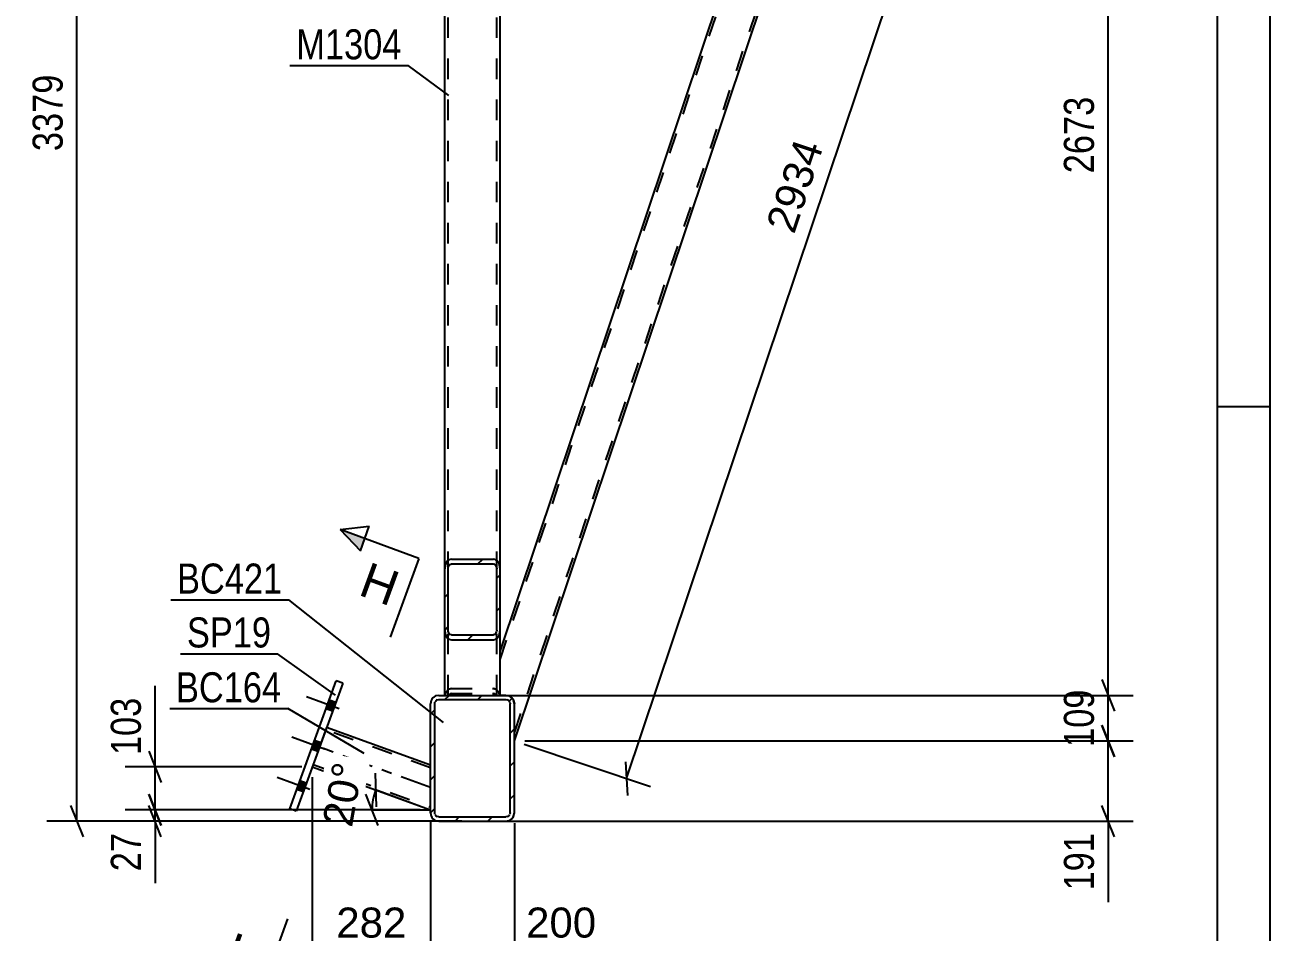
# Model space of a CAD drawing. Header units: millimetres. Extents: x -91 to 750, y -434 to 160.
# Drawn here: x 631.3 to 750, y -335.2 to -248.7 of the extents above; entities that cross this region are included whole.
import ezdxf

# ---------------------------------------------------------------- set-up
doc = ezdxf.new("R2010")
doc.units = ezdxf.units.MM
doc.linetypes.add('DXK_LINE_DOT2', pattern=[3.9198, 1.9599, -1.9599])
doc.linetypes.add('DXK_LINE_DOT3', pattern=[5.9187, 2.979, -0.9799, 0.9799, -0.9799])
doc.styles.add('Arial', font='ARIAL.TTF', dxfattribs={"height": 0.2})
doc.styles.add('Arial Narrow', font='ARIALN.TTF', dxfattribs={"height": 0.2})

# ---------------------------------------------------------------- blocks, each defined once
blk = doc.blocks.new('Unknown-761555327-1163')
at = {"color": 5, "linetype": 'Continuous'}
for p, q in [((750.04, -434.12), (750.04, 159.88)), ((745.04, -429.12), (745.04, 154.88)), ((750.04, -285.12), (745.04, -285.12))]:
    blk.add_line(p, q, dxfattribs=at)
blk = doc.blocks.new('Part-761555327-2664 - 2545')
at = {"color": 7, "linetype": 'DXK_LINE_DOT2'}
for p, q in [((671.33, -312.66), (671.33, -302.44)), ((671.65, -312.66), (671.65, -302.44)), ((676.29, -312.66), (676.29, -302.44)), ((676.61, -312.66), (676.61, -302.44)), ((671.97, -312), (671.72, -312.07)), ((671.97, -312), (675.97, -312)), ((676.21, -312.07), (675.97, -312)), ((671.33, -312.66), (676.61, -312.66)), ((671.37, -312.58), (671.36, -312.66)), ((671.71, -312.66), (671.74, -312.6)), ((671.74, -312.6), (671.84, -312.5)), ((671.84, -312.5), (671.97, -312.47)), ((671.97, -312.47), (675.97, -312.47)), ((675.97, -312.47), (676.09, -312.5)), ((676.09, -312.5), (676.19, -312.6)), ((676.19, -312.6), (676.22, -312.66)), ((676.57, -312.66), (676.56, -312.58))]:
    blk.add_line(p, q, dxfattribs=at)
for centre, start, end in [((672.2, -312.77), 124.4664, 166.7051), ((675.73, -312.77), 13.2949, 55.5336)]:
    blk.add_arc(centre, 0.85, start, end, dxfattribs=at)
blk = doc.blocks.new('Part-761555327-2557 - 2545')
at = {"color": 2, "linetype": 'Continuous'}
for p, q in [((656.55, -323.49), (660.99, -311.28)), ((661.6, -311.5), (657.15, -323.71)), ((661.6, -311.5), (660.99, -311.28)), ((657.15, -323.71), (656.55, -323.49))]:
    blk.add_line(p, q, dxfattribs=at)
blk = doc.blocks.new('Part-761555327-2563 - 2545')
at = {"color": 2, "linetype": 'Continuous'}
for p, q in [((676.61, -308.48), (711.52, -204.35)), ((711.52, -204.35), (715.28, -205.72)), ((677.97, -317.01), (715.28, -205.72))]:
    blk.add_line(p, q, dxfattribs=at)
at = {"color": 7, "linetype": 'DXK_LINE_DOT2'}
for p, q in [((676.61, -309.24), (711.75, -204.44)), ((677.97, -316.25), (715.05, -205.64)), ((676.61, -312.66), (676.61, -308.48)), ((677.17, -312.66), (676.61, -312.66)), ((677.47, -312.72), (677.17, -312.66)), ((677.17, -312.66), (677.47, -312.72)), ((677.47, -312.72), (677.17, -312.66)), ((677.17, -312.66), (677.47, -312.72)), ((677.97, -313.46), (677.9, -313.15)), ((677.9, -313.15), (677.97, -313.46)), ((677.97, -313.46), (677.9, -313.15)), ((677.9, -313.15), (677.97, -313.46)), ((677.97, -317.01), (677.97, -313.46))]:
    blk.add_line(p, q, dxfattribs=at)
blk.add_arc((677.17, -313.46), 0.8, 22.5, 67.5, dxfattribs=at)
blk.add_arc((677.17, -313.46), 0.8, 22.5, 67.5, dxfattribs=at)
blk.add_arc((677.17, -313.46), 0.8, 22.5, 67.5, dxfattribs=at)
blk.add_arc((677.17, -313.46), 0.8, 22.5, 67.5, dxfattribs=at)
blk = doc.blocks.new('Part-761555327-2648 - 2545')
at = {"color": 7, "linetype": 'DXK_LINE_DOT2'}
for p, q in [((671.33, -197.06), (676.61, -197.06)), ((671.33, -209.13), (671.33, -197.06)), ((671.65, -312.66), (671.65, -197.06)), ((676.29, -312.66), (676.29, -197.06)), ((676.61, -209.13), (676.61, -197.06)), ((671.33, -312.66), (671.33, -300.59)), ((676.61, -312.66), (676.61, -300.59)), ((671.33, -312.66), (676.61, -312.66))]:
    blk.add_line(p, q, dxfattribs=at)
at = {"color": 2, "linetype": 'Continuous'}
for p, q in [((671.33, -300.59), (671.33, -209.13)), ((676.61, -300.59), (676.61, -209.13))]:
    blk.add_line(p, q, dxfattribs=at)
blk = doc.blocks.new('Part-761555327-2588 - 2545')
at = {"linetype": 'Continuous'}
h = blk.add_hatch(dxfattribs=at)
h.set_pattern_fill('', scale=0.7, style=0, pattern_type=0)
h.set_pattern_definition([(45, (669.9654, -323.8606), (-1.57154, 1.57154), [])])
h.paths.add_polyline_path([(669.97, -313.46), (669.97, -323.86), (670.03, -324.17), (670.2, -324.43), (670.46, -324.6), (670.77, -324.66), (677.17, -324.66), (677.47, -324.6), (677.73, -324.43), (677.9, -324.17), (677.97, -323.86), (677.97, -313.46), (677.9, -313.15), (677.73, -312.89), (677.47, -312.72), (677.17, -312.66), (670.77, -312.66), (670.46, -312.72), (670.2, -312.89), (670.03, -313.15)])
h.paths.add_polyline_path([(670.48, -313.18), (670.61, -313.09), (670.77, -313.06), (677.17, -313.06), (677.32, -313.09), (677.45, -313.18), (677.53, -313.31), (677.57, -313.46), (677.57, -323.86), (677.53, -324.01), (677.45, -324.14), (677.32, -324.23), (677.17, -324.26), (670.77, -324.26), (670.61, -324.23), (670.48, -324.14), (670.4, -324.01), (670.37, -323.86), (670.37, -313.46), (670.4, -313.31)])
at = {"color": 2, "linetype": 'Continuous'}
for p, q in [((670.03, -313.15), (669.97, -313.46)), ((669.97, -323.86), (669.97, -313.46)), ((670.37, -313.46), (670.4, -313.31)), ((670.37, -323.86), (670.37, -313.46)), ((670.77, -312.66), (670.46, -312.72)), ((670.61, -313.09), (670.77, -313.06)), ((670.77, -312.66), (677.17, -312.66)), ((670.77, -313.06), (677.17, -313.06)), ((677.47, -312.72), (677.17, -312.66)), ((677.17, -313.06), (677.32, -313.09)), ((677.53, -313.31), (677.57, -313.46)), ((677.57, -323.86), (677.57, -313.46)), ((677.97, -313.46), (677.9, -313.15)), ((677.97, -323.86), (677.97, -313.46)), ((669.97, -323.86), (670.03, -324.17)), ((670.4, -324.01), (670.37, -323.86)), ((677.57, -323.86), (677.53, -324.01)), ((677.9, -324.17), (677.97, -323.86)), ((670.46, -324.6), (670.77, -324.66)), ((670.77, -324.26), (670.61, -324.23)), ((670.77, -324.26), (677.17, -324.26)), ((670.77, -324.66), (677.17, -324.66)), ((677.32, -324.23), (677.17, -324.26)), ((677.17, -324.66), (677.47, -324.6))]:
    blk.add_line(p, q, dxfattribs=at)
for centre, radius, start, end in [((670.77, -313.46), 0.8, 112.5, 157.5), ((670.77, -313.46), 0.4, 112.5, 157.5), ((677.17, -313.46), 0.4, 22.5, 67.5), ((677.17, -313.46), 0.8, 22.5, 67.5), ((670.77, -323.86), 0.8, 202.5, 247.5), ((670.77, -323.86), 0.4, 202.5, 247.5), ((677.17, -323.86), 0.4, 292.5, 337.5), ((677.17, -323.86), 0.8, 292.5, 337.5)]:
    blk.add_arc(centre, radius, start, end, dxfattribs=at)
blk = doc.blocks.new('Bolt-761555327-2607 - 2545')
at = {"linetype": 'Continuous'}
for points in [[(660.62, -314.17), (660.93, -313.34), (660.32, -313.12), (660.02, -313.95)], [(660.62, -314.17), (660.93, -313.34), (660.32, -313.12), (660.02, -313.95)], [(660.62, -314.17), (660.93, -313.34), (660.32, -313.12), (660.02, -313.95)], [(659.22, -318.02), (659.52, -317.19), (658.92, -316.97), (658.62, -317.8)], [(659.22, -318.02), (659.52, -317.19), (658.92, -316.97), (658.62, -317.8)], [(657.82, -321.87), (658.12, -321.04), (657.52, -320.83), (657.22, -321.65)], [(657.82, -321.87), (658.12, -321.04), (657.52, -320.83), (657.22, -321.65)], [(657.82, -321.87), (658.12, -321.04), (657.52, -320.83), (657.22, -321.65)]]:
    blk.add_hatch(color=1, dxfattribs=at).paths.add_polyline_path(points)
at = {"color": 1, "linetype": 'Continuous'}
for p, q in [((661.26, -313.93), (658.14, -312.79)), ((661.26, -313.93), (658.14, -312.79)), ((661.26, -313.93), (658.14, -312.79)), ((660.93, -313.34), (660.32, -313.12)), ((660.93, -313.34), (660.32, -313.12)), ((660.93, -313.34), (660.32, -313.12)), ((660.62, -314.17), (660.02, -313.95)), ((660.62, -314.17), (660.02, -313.95)), ((660.62, -314.17), (660.02, -313.95)), ((659.86, -317.78), (656.74, -316.65)), ((659.86, -317.78), (656.74, -316.65)), ((659.52, -317.19), (658.92, -316.97)), ((659.52, -317.19), (658.92, -316.97)), ((659.22, -318.02), (658.62, -317.8)), ((659.22, -318.02), (658.62, -317.8)), ((658.46, -321.64), (655.34, -320.5)), ((658.46, -321.64), (655.34, -320.5)), ((658.46, -321.64), (655.34, -320.5)), ((657.82, -321.87), (657.22, -321.65)), ((657.82, -321.87), (657.22, -321.65)), ((657.82, -321.87), (657.22, -321.65)), ((658.12, -321.04), (657.52, -320.83)), ((658.12, -321.04), (657.52, -320.83)), ((658.12, -321.04), (657.52, -320.83))]:
    blk.add_line(p, q, dxfattribs=at)
blk = doc.blocks.new('Part-761555327-2625 - 2545')
at = {"linetype": 'Continuous'}
h = blk.add_hatch(dxfattribs=at)
h.set_pattern_fill('', scale=0.7, style=0, pattern_type=0)
h.set_pattern_definition([(45, (671.3254, -306.4304), (-1.57154, 1.57154), [])])
h.paths.add_polyline_path([(671.33, -300.59), (671.33, -306.43), (671.37, -306.79), (671.51, -307.09), (671.72, -307.29), (671.97, -307.36), (675.97, -307.36), (676.21, -307.29), (676.42, -307.09), (676.56, -306.79), (676.61, -306.43), (676.61, -300.59), (676.56, -300.23), (676.42, -299.93), (676.21, -299.73), (675.97, -299.66), (671.97, -299.66), (671.72, -299.73), (671.51, -299.93), (671.37, -300.23)])
h.paths.add_polyline_path([(671.74, -300.26), (671.84, -300.16), (671.97, -300.12), (675.97, -300.12), (676.09, -300.16), (676.19, -300.26), (676.26, -300.41), (676.29, -300.59), (676.29, -306.43), (676.26, -306.61), (676.19, -306.76), (676.09, -306.86), (675.97, -306.9), (671.97, -306.9), (671.84, -306.86), (671.74, -306.76), (671.67, -306.61), (671.65, -306.43), (671.65, -300.59), (671.67, -300.41)])
at = {"color": 2, "linetype": 'Continuous'}
for p, q in [((671.37, -300.23), (671.33, -300.59)), ((671.65, -300.59), (671.67, -300.41)), ((671.97, -299.66), (671.72, -299.73)), ((671.84, -300.16), (671.97, -300.12)), ((671.97, -299.66), (675.97, -299.66)), ((671.97, -300.12), (675.97, -300.12)), ((676.21, -299.73), (675.97, -299.66)), ((675.97, -300.12), (676.09, -300.16)), ((676.26, -300.41), (676.29, -300.59)), ((676.61, -300.59), (676.56, -300.23)), ((671.33, -306.43), (671.33, -300.59)), ((671.65, -306.43), (671.65, -300.59)), ((676.29, -306.43), (676.29, -300.59)), ((676.61, -306.43), (676.61, -300.59)), ((671.33, -312.66), (671.33, -306.43)), ((671.33, -306.43), (671.37, -306.79)), ((671.67, -306.61), (671.65, -306.43)), ((671.72, -307.29), (671.97, -307.36)), ((671.97, -306.9), (671.84, -306.86)), ((671.97, -306.9), (675.97, -306.9)), ((671.97, -307.36), (675.97, -307.36)), ((676.09, -306.86), (675.97, -306.9)), ((675.97, -307.36), (676.21, -307.29)), ((676.29, -306.43), (676.26, -306.61)), ((676.56, -306.79), (676.61, -306.43)), ((676.61, -312.66), (676.61, -306.43))]:
    blk.add_line(p, q, dxfattribs=at)
at = {"color": 7, "linetype": 'DXK_LINE_DOT2'}
for p, q in [((671.33, -306.43), (671.33, -300.59)), ((671.65, -312.66), (671.65, -300.59)), ((676.29, -312.66), (676.29, -300.59)), ((676.61, -306.43), (676.61, -300.59)), ((671.72, -312.07), (671.97, -312)), ((671.97, -312), (675.97, -312)), ((675.97, -312), (676.21, -312.07)), ((671.33, -312.66), (676.61, -312.66)), ((671.36, -312.66), (671.37, -312.58)), ((671.74, -312.6), (671.71, -312.66)), ((671.84, -312.5), (671.74, -312.6)), ((671.97, -312.47), (671.84, -312.5)), ((671.97, -312.47), (675.97, -312.47)), ((676.09, -312.5), (675.97, -312.47)), ((676.19, -312.6), (676.09, -312.5)), ((676.22, -312.66), (676.19, -312.6)), ((676.56, -312.58), (676.57, -312.66))]:
    blk.add_line(p, q, dxfattribs=at)
at = {"color": 2, "linetype": 'Continuous'}
for centre, radius, start, end in [((672.2, -300.43), 0.85, 124.4664, 166.7051), ((672.08, -300.51), 0.425, 124.4664, 166.7051), ((675.85, -300.51), 0.425, 13.2949, 55.5336), ((675.73, -300.43), 0.85, 13.2949, 55.5336), ((672.2, -306.59), 0.85, 193.2949, 235.5336), ((672.08, -306.51), 0.425, 193.2949, 235.5336), ((675.85, -306.51), 0.425, 304.4664, 346.7051), ((675.73, -306.59), 0.85, 304.4664, 346.7051)]:
    blk.add_arc(centre, radius, start, end, dxfattribs=at)
at = {"color": 7, "linetype": 'DXK_LINE_DOT2'}
for centre, start, end in [((672.2, -312.77), 124.4664, 166.7051), ((675.73, -312.77), 13.2949, 55.5336)]:
    blk.add_arc(centre, 0.85, start, end, dxfattribs=at)
blk = doc.blocks.new('Part-761555327-2660 - 2545')
at = {"color": 7, "linetype": 'DXK_LINE_DOT2'}
for p, q in [((660.06, -315.73), (658.69, -319.48)), ((669.97, -319.59), (659.97, -315.95)), ((658.77, -319.26), (669.97, -323.33)), ((669.97, -323.59), (669.97, -319.33))]:
    blk.add_line(p, q, dxfattribs=at)
at = {"color": 2, "linetype": 'Continuous'}
for p, q in [((669.97, -319.33), (660.06, -315.73)), ((658.69, -319.48), (669.97, -323.59))]:
    blk.add_line(p, q, dxfattribs=at)
at = {"color": 7, "linetype": 'DXK_LINE_DOT3'}
blk.add_line((669.97, -321.46), (659.37, -317.6), dxfattribs=at)
blk = doc.blocks.new('StraightDimension-761555327-3017 - 2545')
at = {"color": 7, "linetype": 'Continuous'}
for p, q in [((643.7, -319.48), (643.7, -311.75)), ((643.7, -319.48), (643.7, -311.75)), ((643.1, -317.98), (644.3, -320.98)), ((657.69, -319.48), (640.85, -319.48)), ((643.7, -323.59), (643.7, -319.48)), ((644.3, -325.09), (643.1, -322.09)), ((668.97, -323.59), (640.85, -323.59))]:
    blk.add_line(p, q, dxfattribs=at)
at = {"color": 0}
blk.add_wipeout([(642.95, -312.27), (638.75, -312.27), (638.75, -318.96), (642.95, -318.96)], dxfattribs=at)
at = {"color": 3, "style": 'Arial Narrow'}
blk.add_text('103', height=2.863, rotation=90.0002, dxfattribs=at).set_placement((642.35, -318.36))
blk = doc.blocks.new('StraightDimension-761555327-2728 - 2545')
at = {"color": 7, "linetype": 'Continuous'}
for p, q in [((733.99, -311.16), (735.19, -314.16)), ((674.97, -312.66), (736.99, -312.66)), ((734.59, -317.01), (734.59, -312.66)), ((735.19, -318.51), (733.99, -315.51)), ((678.97, -317.01), (736.99, -317.01))]:
    blk.add_line(p, q, dxfattribs=at)
at = {"color": 0}
blk.add_wipeout([(733.84, -311.49), (729.64, -311.49), (729.64, -318.18), (733.84, -318.18)], dxfattribs=at)
at = {"color": 3, "style": 'Arial Narrow'}
blk.add_text('109', height=2.863, rotation=90.0002, dxfattribs=at).set_placement((733.24, -317.58))
blk = doc.blocks.new('StraightDimension-761555327-2800 - 2545')
at = {"color": 7, "linetype": 'Continuous'}
for p, q in [((658.69, -320.48), (658.69, -339.52)), ((669.97, -324.59), (669.97, -339.52)), ((657.19, -337.72), (660.19, -336.52)), ((658.69, -337.12), (669.97, -337.12)), ((671.47, -336.52), (668.47, -337.72))]:
    blk.add_line(p, q, dxfattribs=at)
at = {"color": 0}
blk.add_wipeout([(668.26, -336.37), (668.26, -332.17), (660.39, -332.17), (660.39, -336.37)], dxfattribs=at)
at = {"color": 3, "style": 'Arial'}
blk.add_text('282', height=2.865, dxfattribs=at).set_placement((660.99, -335.77))
blk = doc.blocks.new('StraightDimension-761555327-2736 - 2545')
at = {"color": 7, "linetype": 'Continuous'}
for p, q in [((735.19, -207.22), (733.99, -204.22)), ((716.28, -205.72), (736.99, -205.72)), ((734.59, -312.66), (734.59, -205.72)), ((733.99, -311.16), (735.19, -314.16)), ((674.97, -312.66), (736.99, -312.66))]:
    blk.add_line(p, q, dxfattribs=at)
at = {"color": 0}
blk.add_wipeout([(733.84, -254.94), (729.64, -254.94), (729.64, -263.45), (733.84, -263.45)], dxfattribs=at)
at = {"color": 3, "style": 'Arial Narrow'}
blk.add_text('2673', height=2.863, rotation=90.0002, dxfattribs=at).set_placement((733.24, -262.85))
blk = doc.blocks.new('StraightDimension-761555327-2687 - 2545')
at = {"color": 7, "linetype": 'Continuous'}
for p, q in [((716.23, -206.04), (728.26, -210.08)), ((726.08, -210.93), (725.9, -207.7)), ((688.67, -320.6), (725.99, -209.31)), ((678.91, -317.33), (690.95, -321.36)), ((688.58, -318.99), (688.76, -322.21))]:
    blk.add_line(p, q, dxfattribs=at)
at = {"color": 0}
blk.add_wipeout([(708.22, -259.93), (704.24, -258.6), (701.03, -268.17), (705.01, -269.5)], dxfattribs=at)
at = {"color": 3, "style": 'Arial'}
blk.add_text('2934', height=2.865, rotation=71.465, dxfattribs=at).set_placement((704.64, -268.74))
blk = doc.blocks.new('StraightDimension-761555327-2720 - 2545')
at = {"color": 7, "linetype": 'Continuous'}
for p, q in [((733.99, -315.51), (735.19, -318.51)), ((678.97, -317.01), (736.99, -317.01)), ((734.59, -324.66), (734.59, -317.01)), ((735.19, -326.16), (733.99, -323.16)), ((674.97, -324.66), (736.99, -324.66)), ((734.59, -324.66), (734.59, -332.39)), ((734.59, -324.66), (734.59, -332.39))]:
    blk.add_line(p, q, dxfattribs=at)
at = {"color": 0}
blk.add_wipeout([(733.84, -325.19), (729.64, -325.19), (729.64, -331.87), (733.84, -331.87)], dxfattribs=at)
at = {"color": 3, "style": 'Arial Narrow'}
blk.add_text('191', height=2.863, rotation=90.0002, dxfattribs=at).set_placement((733.24, -331.27))
blk = doc.blocks.new('AngleDimension-761555327-2786 - 2545')
at = {"color": 7, "linetype": 'Continuous'}
for p, q in [((664.68, -320.07), (664.78, -323.3)), ((669.03, -323.25), (664.73, -321.68)), ((664.73, -321.68), (669.97, -323.59)), ((664.99, -325.09), (663.79, -322.09)), ((664.39, -323.59), (669.97, -323.59))]:
    blk.add_line(p, q, dxfattribs=at)
blk.add_arc((669.97, -323.59), 5.57, 160, 180, dxfattribs=at)
at = {"color": 0}
blk.add_wipeout([(664.22, -318.9), (660.08, -318.17), (658.82, -325.3), (662.96, -326.03)], dxfattribs=at)
at = {"color": 3, "style": 'Arial'}
blk.add_text('20°', height=2.865, rotation=80.0021, dxfattribs=at).set_placement((662.47, -325.34))
blk = doc.blocks.new('StraightDimension-761555327-2853 - 2545')
at = {"color": 7, "linetype": 'Continuous'}
for p, q in [((636.84, -191), (635.64, -188)), ((668.97, -189.5), (633.39, -189.5)), ((636.24, -324.66), (636.24, -189.5)), ((635.64, -323.16), (636.84, -326.16)), ((672.97, -324.66), (633.39, -324.66))]:
    blk.add_line(p, q, dxfattribs=at)
at = {"color": 0}
blk.add_wipeout([(635.49, -252.83), (631.29, -252.83), (631.29, -261.34), (635.49, -261.34)], dxfattribs=at)
at = {"color": 3, "style": 'Arial Narrow'}
blk.add_text('3379', height=2.863, rotation=90.0002, dxfattribs=at).set_placement((634.89, -260.74))
blk = doc.blocks.new('StraightDimension-761555327-3009 - 2545')
at = {"color": 7, "linetype": 'Continuous'}
for p, q in [((643.1, -322.09), (644.3, -325.09)), ((668.97, -323.59), (640.85, -323.59)), ((644.3, -326.16), (643.1, -323.16)), ((643.7, -324.66), (643.7, -323.59)), ((672.97, -324.66), (640.85, -324.66)), ((643.7, -324.66), (643.7, -330.57)), ((643.7, -324.66), (643.7, -330.57))]:
    blk.add_line(p, q, dxfattribs=at)
at = {"color": 0}
blk.add_wipeout([(642.95, -325.19), (638.75, -325.19), (638.75, -330.04), (642.95, -330.04)], dxfattribs=at)
at = {"color": 3, "style": 'Arial Narrow'}
blk.add_text('27', height=2.863, rotation=90.0002, dxfattribs=at).set_placement((642.35, -329.44))
blk = doc.blocks.new('StraightDimension-761555327-2810 - 2545')
at = {"color": 7, "linetype": 'Continuous'}
for p, q in [((669.97, -324.59), (669.97, -339.52)), ((677.97, -324.86), (677.97, -339.52)), ((668.47, -337.72), (671.47, -336.52)), ((669.97, -337.12), (677.97, -337.12)), ((679.47, -336.52), (676.47, -337.72)), ((677.97, -337.12), (686.89, -337.12)), ((677.97, -337.12), (686.89, -337.12))]:
    blk.add_line(p, q, dxfattribs=at)
at = {"color": 0}
blk.add_wipeout([(686.36, -336.37), (686.36, -332.17), (678.49, -332.17), (678.49, -336.37)], dxfattribs=at)
at = {"color": 3, "style": 'Arial'}
blk.add_text('200', height=2.865, dxfattribs=at).set_placement((679.09, -335.77))
blk = doc.blocks.new('Mark-761555327-2553 - 2545')
at = {"color": 30, "linetype": 'Continuous'}
for p in [(646.14, -308.69), (660.91, -312.63)]:
    blk.add_line(p, (655.38, -308.69), dxfattribs=at)
at = {"color": 0}
blk.add_wipeout([(654.78, -308.09), (654.78, -305.09), (646.74, -305.09), (646.74, -308.09)], dxfattribs=at)
blk.add_wipeout([(654.78, -308.09), (654.78, -305.09), (646.74, -305.09), (646.74, -308.09)], dxfattribs=at)
at = {"color": 3, "style": 'Arial Narrow'}
blk.add_text('SP19', height=2.863, dxfattribs=at).set_placement((646.74, -308.09))
blk = doc.blocks.new('Mark-761555327-2584 - 2545')
at = {"color": 30, "linetype": 'Continuous'}
for p in [(645.2, -303.55), (671.22, -315.25)]:
    blk.add_line(p, (656.45, -303.55), dxfattribs=at)
at = {"color": 0}
blk.add_wipeout([(655.85, -302.95), (655.85, -299.95), (645.8, -299.95), (645.8, -302.95)], dxfattribs=at)
blk.add_wipeout([(655.85, -302.95), (655.85, -299.95), (645.8, -299.95), (645.8, -302.95)], dxfattribs=at)
at = {"color": 3, "style": 'Arial Narrow'}
blk.add_text('BC421', height=2.863, dxfattribs=at).set_placement((645.8, -302.95))
blk = doc.blocks.new('SectionMark-761555327-3047 - 2545')
at = {"linetype": 'Continuous'}
for points in [[(663.7, -297.71), (663.28, -298.88), (661.36, -296.85)], [(648.88, -338.45), (648.45, -339.62), (646.1, -338.77)]]:
    blk.add_hatch(color=6, dxfattribs=at).paths.add_polyline_path(points)
at = {"color": 6, "linetype": 'Continuous'}
for p, q in [((661.36, -296.85), (664.13, -296.53)), ((661.36, -296.85), (663.28, -298.88)), ((663.28, -298.88), (664.13, -296.53)), ((646.1, -338.77), (648.88, -338.45)), ((648.02, -340.8), (646.1, -338.77)), ((648.88, -338.45), (648.02, -340.8))]:
    blk.add_line(p, q, dxfattribs=at)
at = {"color": 0, "linetype": 'Continuous'}
for points in [[(666.14, -304.18), (667.33, -300.89), (664.17, -299.74), (662.97, -303.03)], [(653.28, -339.52), (654.47, -336.23), (651.31, -335.08), (650.11, -338.36)]]:
    blk.add_wipeout(points, dxfattribs=at)
at = {"color": 6, "linetype": 'Continuous'}
for p, q in [((668.87, -299.59), (661.36, -296.85)), ((668.87, -299.59), (666.14, -307.11)), ((653.62, -341.5), (656.35, -333.99)), ((653.62, -341.5), (646.1, -338.77))]:
    blk.add_line(p, q, dxfattribs=at)
at = {"color": 3, "linetype": 'Continuous', "style": 'Arial'}
for p in [(662.97, -303.03), (650.11, -338.36)]:
    blk.add_text('H', height=3.34, rotation=-20.002, dxfattribs=at).set_placement(p)
blk = doc.blocks.new('Mark-761555327-2644 - 2545')
at = {"color": 30, "linetype": 'Continuous'}
for p in [(656.57, -252.58), (671.72, -255.42)]:
    blk.add_line(p, (667.83, -252.58), dxfattribs=at)
at = {"color": 0}
blk.add_wipeout([(667.23, -251.98), (667.23, -248.98), (657.17, -248.98), (657.17, -251.98)], dxfattribs=at)
blk.add_wipeout([(667.23, -251.98), (667.23, -248.98), (657.17, -248.98), (657.17, -251.98)], dxfattribs=at)
at = {"color": 3, "style": 'Arial Narrow'}
blk.add_text('M1304', height=2.863, dxfattribs=at).set_placement((657.17, -251.98))
blk = doc.blocks.new('Mark-761555327-2656 - 2545')
at = {"color": 30, "linetype": 'Continuous'}
for p in [(645.1, -313.92), (663.63, -318.2)]:
    blk.add_line(p, (656.35, -313.92), dxfattribs=at)
at = {"color": 0}
blk.add_wipeout([(655.75, -313.32), (655.75, -310.32), (645.7, -310.32), (645.7, -313.32)], dxfattribs=at)
blk.add_wipeout([(655.75, -313.32), (655.75, -310.32), (645.7, -310.32), (645.7, -313.32)], dxfattribs=at)
at = {"color": 3, "style": 'Arial Narrow'}
blk.add_text('BC164', height=2.863, dxfattribs=at).set_placement((645.7, -313.32))

msp = doc.modelspace()

# ---------------------------------------------------------------- block references
for name in ['Unknown-761555327-1163', 'Part-761555327-2648 - 2545', 'Part-761555327-2563 - 2545', 'Part-761555327-2625 - 2545', 'Part-761555327-2664 - 2545', 'Part-761555327-2557 - 2545', 'Bolt-761555327-2607 - 2545', 'Part-761555327-2588 - 2545', 'Part-761555327-2660 - 2545']:
    msp.add_blockref(name, (0, 0))

# ---------------------------------------------------------------- next in the draw order: block references
for name in ['StraightDimension-761555327-3017 - 2545', 'StraightDimension-761555327-2728 - 2545']:
    msp.add_blockref(name, (0, 0))

# ---------------------------------------------------------------- next in the draw order: block references
for name in ['StraightDimension-761555327-2736 - 2545', 'StraightDimension-761555327-2800 - 2545']:
    msp.add_blockref(name, (0, 0))

# ---------------------------------------------------------------- next in the draw order: block references
for name in ['StraightDimension-761555327-2687 - 2545', 'AngleDimension-761555327-2786 - 2545']:
    msp.add_blockref(name, (0, 0))

# ---------------------------------------------------------------- next in the draw order: block references
for name in ['StraightDimension-761555327-2853 - 2545', 'StraightDimension-761555327-2720 - 2545']:
    msp.add_blockref(name, (0, 0))

# ---------------------------------------------------------------- next in the draw order: block references
for name in ['Mark-761555327-2644 - 2545', 'Mark-761555327-2553 - 2545', 'StraightDimension-761555327-3009 - 2545']:
    msp.add_blockref(name, (0, 0))

# ---------------------------------------------------------------- next in the draw order: block references
for name in ['Mark-761555327-2584 - 2545', 'StraightDimension-761555327-2810 - 2545']:
    msp.add_blockref(name, (0, 0))

# ---------------------------------------------------------------- next in the draw order: block references
msp.add_blockref('SectionMark-761555327-3047 - 2545', (0, 0))

# ---------------------------------------------------------------- next in the draw order: block references
msp.add_blockref('Mark-761555327-2656 - 2545', (0, 0))

doc.saveas('drawing.dxf')
